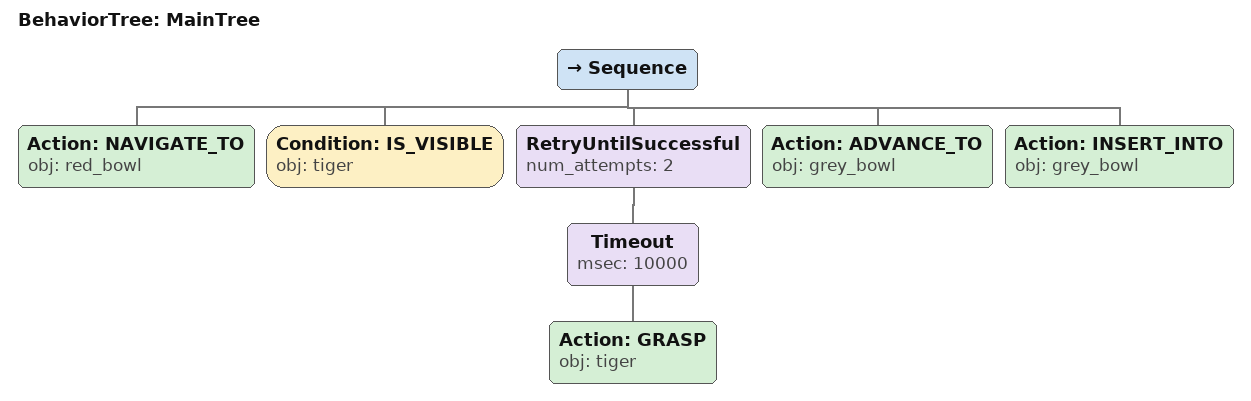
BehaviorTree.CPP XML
<root main_tree_to_execute="MainTree">
  <BehaviorTree ID="MainTree">
    <Sequence>
      <!-- Navigate to red_bowl -->
      <Action ID="NAVIGATE_TO" obj="red_bowl" />
      <!-- Check tiger is visible before GRASP -->
      <Condition ID="IS_VISIBLE" obj="tiger" />
      <!-- Retry GRASP tiger up to 2 attempts -->
      <RetryUntilSuccessful num_attempts="2">
        <!-- Timeout: GRASP tiger within 10s -->
        <Timeout msec="10000">
          <!-- Grasp tiger -->
          <Action ID="GRASP" obj="tiger" />
        </Timeout>
      </RetryUntilSuccessful>
      <!-- Navigate to grey_bowl -->
      <Action ID="ADVANCE_TO" obj="grey_bowl" />
      <!-- Advance to grey_bowl -->
      <Action ID="INSERT_INTO" obj="grey_bowl" />
    </Sequence>
  </BehaviorTree>
</root>
